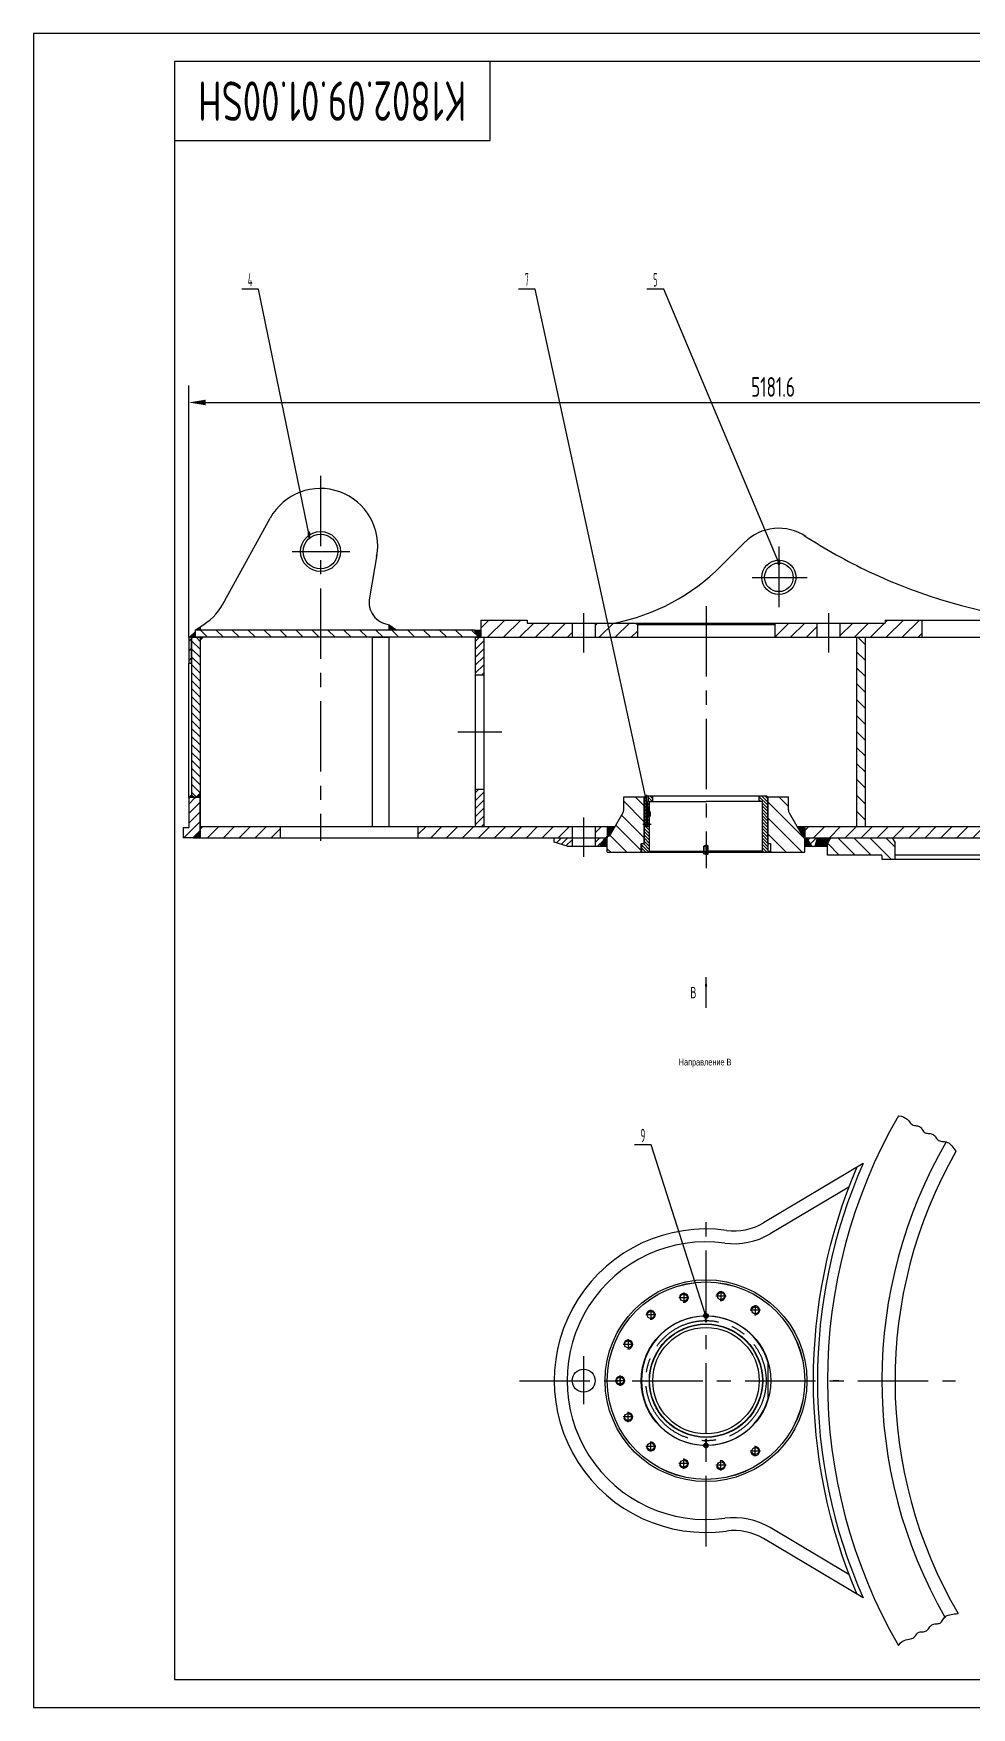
# Model space of a CAD drawing. Header units: millimetres. Extents: x 0 to 10500, y 0 to 7425.
# Drawn here: x 0 to 4159, y 0 to 7425 of the extents above; entities that cross this region are included whole.
import ezdxf
from ezdxf.enums import TextEntityAlignment as Align

# ---------------------------------------------------------------- set-up
doc = ezdxf.new("R2010")
doc.units = ezdxf.units.MM
doc.header["$LTSCALE"] = 250
doc.linetypes.add('F', pattern=[0.75, 0.5, -0.25])
doc.linetypes.add('G', pattern=[2, 1.25, -0.25, 0.25, -0.25])
for name, color, linetype in [('01', 7, 'Continuous'), ('02', 1, 'Continuous'), ('04', 2, 'F'), ('05', 4, 'G'), ('08', 1, 'Continuous'), ('11', 3, 'Continuous')]:
    doc.layers.add(name, color=color, linetype=linetype)
doc.styles.get("Standard").update_dxf_attribs({"font": 'isocp', "width": 0.707, "bigfont": 'intecad.shx'})
doc.dimstyles.new('INTE', dxfattribs={"dimscale": 25, "dimtxt": 3.5, "dimasz": 3, "dimexe": 3, "dimexo": 0, "dimgap": 1, "dimtad": 1, "dimdsep": 46, "dimtxsty": 'Standard', "dimcen": 0, "dimclrd": 1, "dimclre": 1, "dimclrt": 3, "dimadec": 0, "dimazin": 0, "dimtfac": 1, "dimtmove": 0, "dimatfit": 0, "dimfxl": 0, "dimarcsym": 0})
pattern_1 = [(315, (-1391.0346, -2777.5795), (3.535534, 3.535534), []), (45, (-1391.0346, -2777.5795), (-3.535534, 3.535534), [])]
pattern_2 = [(45, (-1406.99, -1926.694), (-35.35534, 35.35534), [])]

# ---------------------------------------------------------------- blocks, each defined once
blk = doc.blocks.new('*D18')
at = {"layer": '08', "color": 1, "lineweight": -2}
for p, q in [((688.6, 4746.8), (688.6, 5863.4)), ((5870.2, 5007.7), (5870.2, 5863.4)), ((763.6, 5788.4), (5795.2, 5788.4))]:
    blk.add_line(p, q, dxfattribs=at)
at = {"layer": '08', "color": 1}
for points in [[(763.6, 5800.9), (763.6, 5775.9), (688.6, 5788.4)], [(5795.2, 5800.9), (5795.2, 5775.9), (5870.2, 5788.4)]]:
    blk.add_solid(points, dxfattribs=at)
at = {"layer": 'Defpoints', "color": 0}
for p in [(5870.2, 5788.4), (5870.2, 5007.7), (688.6, 4746.8)]:
    blk.add_point(p, dxfattribs=at)
at = {"layer": '08', "color": 3, "insert": (3279.4, 5857.2), "char_height": 87.5, "attachment_point": 5}
blk.add_mtext('5181.6', dxfattribs=at)
blk = doc.blocks.new('*U20')
at = {"layer": '01'}
for p, q in [((0, 5.7), (-5, 2.8)), ((-5, 2.8), (-5, -2.8)), ((5, 2.8), (0, 5.7)), ((5, -2.8), (5, 2.8)), ((-5, -2.8), (0, -5.7)), ((0, -5.7), (5, -2.8))]:
    blk.add_line(p, q, dxfattribs=at)
blk.add_circle((0, 0), 10, dxfattribs=at)
at = {"layer": '02'}
blk.add_arc((0, 0), 8, 255.52265, 165.52265, dxfattribs=at)
at = {"layer": '05'}
for p, q in [((-12.5, 0), (11.6, 0)), ((0, 12), (0, -12.4))]:
    blk.add_line(p, q, dxfattribs=at)
blk = doc.blocks.new('*U38', base_point=(251.96, 168.31))
at = {"layer": '01'}
for p, q in [((251.96, 168.31), (251.96, 182.31)), ((195.96, 168.31), (251.96, 168.31))]:
    blk.add_line(p, q, dxfattribs=at)
blk = doc.blocks.new('*U39')
at = {"layer": '04'}
blk.add_blockref('*U38', (0, 0), dxfattribs=at)
blk = doc.blocks.new('*U40')
at = {"layer": '01'}
for points in [[(415, 292), (25, 292)], [(25, 292), (25, 5)], [(25, 5), (415, 5)]]:
    blk.add_lwpolyline(points, dxfattribs=at)
at = {"layer": '02'}
for points in [[(420, 297), (0, 297)], [(0, 297), (0, 0)], [(0, 0), (420, 0)]]:
    blk.add_lwpolyline(points, dxfattribs=at)

msp = doc.modelspace()

# ---------------------------------------------------------------- hatches: boundary and pattern name
at = {"layer": '02', "linetype": 'Continuous'}
h = msp.add_hatch(dxfattribs=at)
h.set_pattern_fill('_USER', color=1, scale=5, angle=315, style=0, double=1, pattern_type=0)
h.set_pattern_definition(pattern_1)
h.paths.add_polyline_path([(717.158, 4746.805), (717.158, 4771.805), (692.158, 4746.805), (701.158, 4746.805), (701.158, 4740.805), (707.158, 4746.805)])
h.paths.add_polyline_path([(717.158, 4778.805), (739.158, 4778.805), (739.158, 4793.805)])
h = msp.add_hatch(dxfattribs=at)
h.set_pattern_fill('_USER', color=1, scale=50, angle=315, style=0, pattern_type=0)
h.set_pattern_definition([(315, (-1391.035, -2777.58), (35.35534, 35.35534), [])])
h.paths.add_polyline_path([(717.158, 4778.805), (717.158, 4746.805), (1272.158, 4746.805), (1272.158, 4778.805)])
h.paths.add_polyline_path([(1974.158, 4746.805), (1955.683, 4778.805), (1272.158, 4778.805), (1272.158, 4746.805)])
h = msp.add_hatch(dxfattribs=at)
h.set_pattern_fill('_USER', color=1, scale=5, angle=315, style=0, double=1, pattern_type=0)
h.set_pattern_definition(pattern_1)
h.paths.add_polyline_path([(1577.158, 4778.805), (1611.578, 4778.805), (1577.158, 4802.805)])
h = msp.add_hatch(dxfattribs=at)
h.set_pattern_fill('_USER', color=1, scale=5, angle=315, style=0, double=1, pattern_type=0)
h.set_pattern_definition(pattern_1)
h.paths.add_polyline_path([(1955.683, 4778.805), (1974.158, 4746.805), (1984.158, 4746.805), (1984.158, 4778.805)])
h = msp.add_hatch(dxfattribs=at)
h.set_pattern_fill('_USER', color=1, scale=50, angle=45, style=0, pattern_type=0)
h.set_pattern_definition(pattern_2)
h.paths.add_polyline_path([(2388.558, 4746.805), (2388.558, 4809.805), (2188.408, 4809.805), (2188.408, 4822.805), (1984.158, 4822.805), (1984.158, 4746.805)])
h.paths.add_polyline_path([(2490.158, 4809.805), (2490.158, 4746.805), (2677.658, 4746.805), (2677.658, 4803.805), (2671.658, 4809.805)])
h.paths.add_polyline_path([(3292.658, 4809.805), (3286.658, 4803.805), (3286.658, 4746.805), (3474.158, 4746.805), (3474.158, 4809.805)])
h.paths.add_polyline_path([(3575.758, 4809.805), (3575.758, 4746.805), (3939.159, 4746.805), (3939.159, 4822.805), (3775.908, 4822.805), (3775.908, 4809.805)])
h.paths.add_polyline_path([(5098.643, 4746.805, -0.02100958), (5143.019, 4809.805), (5006.658, 4809.805), (5006.658, 4822.805), (4549.159, 4822.805), (4549.159, 4746.805)])
h.paths.add_polyline_path([(5311.408, 4746.805), (5311.408, 4809.805), (5143.019, 4809.805, 0.02100958), (5098.643, 4746.805)])
h.paths.add_polyline_path([(6987.158, 4746.805), (6987.158, 4822.805), (6733.658, 4822.805), (6733.658, 4809.805), (6597.297, 4809.805, -0.02100958), (6641.674, 4746.805)])
h.paths.add_polyline_path([(6641.674, 4746.805, 0.02100958), (6597.297, 4809.805), (6428.908, 4809.805), (6428.908, 4746.805)])
h.paths.add_polyline_path([(8164.558, 4746.805), (8164.558, 4809.805), (7964.408, 4809.805), (7964.408, 4822.805), (7597.158, 4822.805), (7597.158, 4746.805)])
h.paths.add_polyline_path([(8453.658, 4746.805), (8453.658, 4803.805), (8447.658, 4809.805), (8266.158, 4809.805), (8266.158, 4746.805)])
h.paths.add_polyline_path([(9250.158, 4746.805), (9250.158, 4809.805), (9068.658, 4809.805), (9062.658, 4803.805), (9062.658, 4746.805)])
h.paths.add_polyline_path([(9617.158, 4746.805), (9617.158, 4822.805), (9551.908, 4822.805), (9551.908, 4809.805), (9351.758, 4809.805), (9351.758, 4746.805)])
h = msp.add_hatch(dxfattribs=at)
h.set_pattern_fill('_USER', color=1, scale=30, angle=45, style=0, pattern_type=0)
h.set_pattern_definition([(45, (-1665.986, -9463.032), (-21.213203, 21.213203), [])])
h.paths.add_polyline_path([(701.158, 4746.805), (688.558, 4746.805), (688.558, 4632.805), (701.158, 4632.805)])
h.paths.add_polyline_path([(688.558, 3902.505), (663.158, 3902.505), (663.158, 3857.805), (707.158, 3857.805), (739.158, 3889.805), (739.158, 4035.805), (688.558, 4035.805)])
h = msp.add_hatch(dxfattribs=at)
h.set_pattern_fill('_USER', color=1, scale=25, angle=315, style=0, pattern_type=0)
h.set_pattern_definition([(315, (-1391.035, 1378.983), (17.67767, 17.67767), [])])
h.paths.add_polyline_path([(701.158, 4048.805), (714.158, 4035.805), (720.158, 4035.805), (739.158, 4054.805), (739.158, 4746.805), (707.158, 4746.805), (701.158, 4740.805), (701.158, 4632.805)])
h = msp.add_hatch(dxfattribs=at)
h.set_pattern_fill('_USER', color=1, scale=3, angle=315, style=0, double=1, pattern_type=0)
h.set_pattern_definition([(315, (-1391.0346, -2777.5795), (2.1213203, 2.1213203), []), (45, (-1391.0346, -2777.5795), (-2.1213203, 2.1213203), [])])
h.paths.add_polyline_path([(739.158, 4746.805), (739.158, 4733.896), (752.158, 4746.805)])
h = msp.add_hatch(dxfattribs=at)
h.set_pattern_fill('_USER', color=1, scale=25, angle=45, style=0, pattern_type=0)
h.set_pattern_definition([(45, (-1391.035, 1378.983), (-17.67767, 17.67767), [])])
h.paths.add_polyline_path([(1958.658, 4580.805), (1996.658, 4580.805), (1996.658, 4745.805), (1958.658, 4745.805)])
h.paths.add_polyline_path([(1996.658, 4072.805), (1958.658, 4072.805), (1958.658, 3907.805), (1996.658, 3907.805)])
h = msp.add_hatch(dxfattribs=at)
h.set_pattern_fill('_USER', color=1, scale=50, angle=315, style=0, pattern_type=0)
h.set_pattern_definition([(315, (-1391.035, 1378.983), (35.35534, 35.35534), [])])
h.paths.add_polyline_path([(3687.158, 4746.805), (3649.158, 4746.805), (3649.158, 3907.805), (3687.158, 3907.805)])
h = msp.add_hatch(dxfattribs=at)
h.set_pattern_fill('_USER', color=1, scale=5, angle=315, style=0, double=1, pattern_type=0)
h.set_pattern_definition(pattern_1)
h.paths.add_polyline_path([(701.158, 4048.805), (688.158, 4035.805), (714.158, 4035.805)])
h = msp.add_hatch(dxfattribs=at)
h.set_pattern_fill('_USER', color=1, scale=5, angle=315, style=0, double=1, pattern_type=0)
h.set_pattern_definition(pattern_1)
h.paths.add_polyline_path([(720.158, 4035.805), (739.158, 4035.805), (739.158, 4054.805)])
h = msp.add_hatch(dxfattribs=at)
h.set_pattern_fill('_USER', color=1, scale=50, angle=315, style=0, pattern_type=0)
h.set_pattern_definition([(315, (-1406.99, -1926.694), (35.35534, 35.35534), [])])
h.paths.add_polyline_path([(3256.158, 3837.805), (3257.766, 3831.805), (3268.653, 3831.805, -0.41421356), (3269.853, 3830.605), (3269.853, 3796.805), (3272.853, 3793.805), (3419.908, 3793.805), (3419.908, 3857.805), (3420.158, 3857.805), (3420.158, 3864.305), (3418.297, 3864.305, -0.26794919), (3407.039, 3870.805), (3350.633, 3968.503, -0.1316525), (3347.283, 3981.003), (3347.283, 4038.805), (3256.158, 4038.805)])
h.paths.add_polyline_path([(2708.158, 4038.805), (2617.033, 4038.805), (2617.033, 3981.003, -0.1316525), (2613.684, 3968.503), (2557.277, 3870.805, -0.26794919), (2546.019, 3864.305), (2544.158, 3864.305), (2544.158, 3857.805), (2544.408, 3857.805), (2544.408, 3793.805), (2691.463, 3793.805), (2694.463, 3796.805), (2694.463, 3830.605, -0.41421356), (2695.663, 3831.805), (2706.55, 3831.805), (2708.158, 3837.805)])
h = msp.add_hatch(dxfattribs=at)
h.set_pattern_fill('_USER', color=1, scale=10, angle=135, style=0, pattern_type=0)
h.set_pattern_definition([(135, (3333.057, 2708.675), (-7.07107, -7.07107), [])])
h.paths.add_polyline_path([(2732.158, 3918.305), (2724.658, 3918.305), (2724.658, 3908.805), (2720.408, 3906.174), (2716.158, 3908.805), (2716.158, 3911.805), (2708.158, 3911.805), (2708.158, 3831.805), (2697.158, 3831.805), (2695.658, 3830.305), (2695.658, 3793.805), (2730.818, 3793.805), (2732.158, 3798.805)])
h.paths.add_polyline_path([(2716.158, 4018.805), (2714.908, 4018.805), (2714.908, 4043.805), (2714.158, 4043.805), (2708.158, 4037.805), (2708.158, 3924.805), (2716.158, 3924.805)])
h.paths.add_polyline_path([(2732.158, 4015.805, -0.41421356), (2735.158, 4018.805), (2746.158, 4018.805), (2746.158, 4043.805), (2725.908, 4043.805), (2725.908, 4018.805), (2724.658, 4018.805), (2724.658, 3918.305), (2732.158, 3918.305)])
h.paths.add_polyline_path([(3232.158, 4015.805), (3232.158, 3798.805), (3233.498, 3793.805), (3256.158, 3793.805), (3256.158, 4037.805), (3250.158, 4043.805), (3218.158, 4043.805), (3218.158, 4018.805), (3229.158, 4018.805, -0.41421356)])
h = msp.add_hatch(dxfattribs=at)
h.set_pattern_fill('_USER', color=1, scale=5, angle=315, style=0, double=1, pattern_type=0)
h.set_pattern_definition(pattern_1)
h.paths.add_polyline_path([(707.158, 3857.805), (739.158, 3857.805), (739.158, 3889.805)])
h = msp.add_hatch(dxfattribs=at)
h.set_pattern_fill('_USER', color=1, scale=50, angle=45, style=0, pattern_type=0)
h.set_pattern_definition(pattern_2)
h.paths.add_polyline_path([(739.158, 3907.805), (739.158, 3889.805), (739.158, 3857.805), (1094.158, 3857.805), (1094.158, 3907.805)])
h.paths.add_polyline_path([(1704.158, 3907.805), (1704.158, 3857.805), (2260.356, 3857.805, -0.01705764), (2238.768, 3907.805)])
h.paths.add_polyline_path([(2238.768, 3907.805, 0.01705764), (2260.356, 3857.805), (2388.558, 3857.805), (2388.558, 3907.805)])
h.paths.add_polyline_path([(2490.158, 3907.805), (2490.158, 3857.805), (2544.158, 3857.805), (2544.158, 3907.805)])
h.paths.add_polyline_path([(3420.158, 3907.805), (3420.158, 3857.805), (3703.961, 3857.805, 0.01705764), (3725.549, 3907.805)])
h.paths.add_polyline_path([(3725.549, 3907.805, -0.01705764), (3703.961, 3857.805), (5041.08, 3857.805, -0.01487729), (5019.195, 3907.805)])
h.paths.add_polyline_path([(5131.908, 3857.805), (5131.908, 3907.805), (5019.195, 3907.805, 0.01487729), (5041.08, 3857.805)])
h.paths.add_polyline_path([(6608.408, 3907.805), (6608.408, 3857.805), (6699.236, 3857.805, 0.01487729), (6721.122, 3907.805)])
h.paths.add_polyline_path([(6721.122, 3907.805, -0.01487729), (6699.236, 3857.805), (8320.158, 3857.805), (8320.158, 3907.805)])
h.paths.add_polyline_path([(9196.158, 3857.805), (9250.158, 3857.805), (9250.158, 3907.805), (9196.158, 3907.805)])
h.paths.add_polyline_path([(9604.158, 3857.805), (9604.158, 3907.805), (9351.758, 3907.805), (9351.758, 3857.805)])
h = msp.add_hatch(dxfattribs=at)
h.set_pattern_fill('_USER', color=1, scale=5, angle=45, style=0, double=1, pattern_type=0)
h.set_pattern_definition([(45, (-1391.0346, 1378.983), (-3.535534, 3.535534), []), (135, (-1391.0346, 1378.983), (-3.535534, -3.535534), [])])
h.paths.add_polyline_path([(3420.158, 3907.805), (3385.677, 3907.805), (3407.039, 3870.805, 0.26794919), (3418.297, 3864.305), (3420.158, 3864.305)])
h.paths.add_polyline_path([(2544.158, 3864.305), (2546.019, 3864.305, 0.26794919), (2557.277, 3870.805), (2578.639, 3907.805), (2544.158, 3907.805)])
h = msp.add_hatch(dxfattribs=at)
h.set_pattern_fill('_USER', color=1, scale=20, angle=45, style=0, pattern_type=0)
h.set_pattern_definition([(45, (-1406.989, -1926.694), (-14.142136, 14.142136), [])])
h.paths.add_polyline_path([(2309.158, 3857.805), (2309.158, 3838.805), (2366.158, 3819.805), (2388.558, 3819.805), (2388.558, 3857.805)])
h.paths.add_polyline_path([(2490.158, 3857.805), (2490.158, 3819.805), (2512.719, 3819.805), (2534.658, 3857.805)])
h.paths.add_polyline_path([(3476.158, 3857.805), (3429.658, 3857.805), (3451.597, 3819.805), (3465.976, 3819.805)])
h = msp.add_hatch(dxfattribs=at)
h.set_pattern_fill('_USER', color=1, scale=5, angle=315, style=0, double=1, pattern_type=0)
h.set_pattern_definition([(315, (-1391.0346, 1378.983), (3.535534, 3.535534), []), (45, (-1391.0346, 1378.983), (-3.535534, 3.535534), [])])
h.paths.add_polyline_path([(2512.719, 3819.805), (2544.408, 3819.805), (2544.408, 3857.805), (2534.658, 3857.805)])
h.paths.add_polyline_path([(3429.658, 3857.805), (3419.908, 3857.805), (3419.908, 3819.805), (3451.597, 3819.805)])
h = msp.add_hatch(dxfattribs=at)
h.set_pattern_fill('_USER', color=1, scale=5, angle=315, style=0, double=1, pattern_type=0)
h.set_pattern_definition(pattern_1)
h.paths.add_polyline_path([(3520.658, 3819.805), (3520.658, 3835.805), (3533.658, 3857.805), (3476.158, 3857.805), (3465.976, 3819.805)])
h = msp.add_hatch(dxfattribs=at)
h.set_pattern_fill('_USER', color=1, scale=50, angle=315, style=0, pattern_type=0)
h.set_pattern_definition([(315, (0, 0), (35.35534, 35.35534), [])])
h.paths.add_polyline_path([(3758.908, 3781.105, -0.41421356), (3761.908, 3778.105), (3761.908, 3763.105), (3820.158, 3763.105), (3820.158, 3835.805), (3807.158, 3857.805), (3533.658, 3857.805), (3520.658, 3835.805), (3520.658, 3781.105)])
h.paths.add_polyline_path([(8219.658, 3781.105), (8219.658, 3835.805), (8206.658, 3857.805), (7933.158, 3857.805), (7920.158, 3835.805), (7920.158, 3763.105), (7978.408, 3763.105), (7978.408, 3778.105, -0.41421356), (7981.408, 3781.105)])

# ---------------------------------------------------------------- linework, layer by layer
for p, q in [((739.158, 4035.805), (688.558, 4035.805)), ((739.158, 3889.805), (739.158, 4035.805)), ((2714.158, 4043.805), (2708.158, 4037.805)), ((2714.158, 4043.805), (3250.158, 4043.805)), ((2714.908, 4043.805), (2714.908, 4018.805)), ((2714.908, 4018.805), (2725.908, 4018.805)), ((2716.158, 3908.805), (2716.158, 4018.805)), ((2724.658, 3908.805), (2724.658, 4018.805)), ((2725.908, 4043.805), (2725.908, 4018.805)), ((2746.158, 4018.805), (2746.158, 4043.805)), ((3256.158, 4037.805), (3250.158, 4043.805)), ((3256.158, 4037.805), (3256.158, 3793.805)), ((663.158, 3902.505), (663.158, 3857.805)), ((707.158, 3857.805), (739.158, 3889.805)), ((2708.158, 3924.805), (2716.158, 3924.805)), ((2708.158, 3911.805), (2716.158, 3911.805)), ((2716.158, 3908.805), (2724.658, 3908.805)), ((2720.408, 3906.174), (2716.158, 3908.805)), ((2720.408, 3906.174), (2724.658, 3908.805)), ((707.158, 3857.805), (663.158, 3857.805)), ((2695.658, 3793.805), (3256.158, 3793.805)), ((2695.663, 3831.805), (2708.158, 3831.805)), ((2730.818, 3793.805), (2732.158, 3798.805)), ((2732.158, 3798.805), (2982.158, 3798.805)), ((3761.908, 3763.105), (5870.158, 3763.105)), ((3256.158, 1533.31), (3256.158, 1365.903))]:
    msp.add_line(p, q)
for radius in [251.34, 250, 236]:
    msp.add_circle((2982.158, 1449.606), radius)
msp.add_arc((2982.158, 1449.606), 286.5, 16.9872129, 343.0127871)
at = {"layer": '01'}
for p, q in [((839.28, 4893.775), (1049.73, 5275.449)), ((3151.897, 5166.512), (3049.388, 5063.294)), ((1522.897, 5112.237), (1489.27, 4921.526)), ((1955.683, 4778.805), (717.158, 4778.805)), ((717.158, 4778.805), (717.158, 4746.805)), ((739.158, 4793.805), (739.158, 4778.805)), ((1577.158, 4778.805), (1577.158, 4802.805)), ((1974.158, 4746.805), (1955.683, 4778.805)), ((2188.408, 4822.805), (2188.408, 4809.805)), ((2188.408, 4809.805), (3775.908, 4809.805)), ((2388.558, 4809.805), (2388.558, 4746.805)), ((2490.158, 4809.805), (2490.158, 4746.805)), ((2671.658, 4809.805), (2677.658, 4803.805)), ((2677.658, 4803.805), (3286.658, 4803.805)), ((2677.658, 4803.805), (2677.658, 4746.805)), ((3292.658, 4809.805), (3286.658, 4803.805)), ((3286.658, 4803.805), (3286.658, 4746.805)), ((3474.158, 4809.805), (3474.158, 4746.805)), ((3575.758, 4809.805), (3575.758, 4746.805)), ((3775.908, 4822.805), (3775.908, 4809.805)), ((701.158, 4746.805), (688.558, 4746.805)), ((688.558, 4746.805), (688.558, 4632.805)), ((707.158, 4746.805), (701.158, 4740.805)), ((701.158, 4632.805), (701.158, 4746.805)), ((701.158, 4740.805), (701.158, 4048.805)), ((707.158, 4746.805), (739.158, 4746.805)), ((1974.158, 4746.805), (717.158, 4746.805)), ((739.158, 4746.805), (739.158, 4054.805)), ((1577.158, 3907.805), (1577.158, 4746.805)), ((1958.658, 4746.805), (1996.658, 4746.805)), ((1984.158, 4746.805), (5311.408, 4746.805)), ((3649.158, 4746.805), (3649.158, 3907.805)), ((3687.158, 4746.805), (3687.158, 3907.805)), ((688.558, 4632.805), (701.158, 4632.805)), ((701.158, 4048.805), (714.158, 4035.805)), ((714.158, 4035.805), (720.158, 4035.805)), ((720.158, 4035.805), (739.158, 4054.805)), ((2617.033, 4038.805), (2709.158, 4038.805)), ((2617.033, 3981.003), (2617.033, 4038.805)), ((3255.158, 4038.805), (3347.283, 4038.805)), ((3347.283, 3981.003), (3347.283, 4038.805)), ((2613.684, 3968.503), (2557.277, 3870.805)), ((3350.633, 3968.503), (3407.039, 3870.805)), ((663.158, 3902.505), (688.558, 3902.505)), ((739.158, 3907.805), (739.158, 3857.805)), ((739.158, 3907.805), (2578.639, 3907.805)), ((1094.158, 3907.805), (1094.158, 3857.805)), ((1704.158, 3907.805), (1704.158, 3857.805)), ((2388.558, 3907.805), (2388.558, 3819.805)), ((2490.158, 3907.805), (2490.158, 3819.805)), ((2544.158, 3907.805), (2544.158, 3857.805)), ((2544.158, 3907.805), (2544.158, 3857.805)), ((2546.019, 3864.305), (2544.158, 3864.305)), ((3385.677, 3907.805), (5133.658, 3907.805)), ((3418.297, 3864.305), (3420.158, 3864.305)), ((3420.158, 3907.805), (3420.158, 3857.805)), ((739.158, 3857.805), (2536.531, 3857.805)), ((2309.158, 3857.805), (2388.558, 3857.805)), ((2309.158, 3838.805), (2309.158, 3857.805)), ((2366.158, 3819.805), (2309.158, 3838.805)), ((2366.158, 3819.805), (2544.408, 3819.805)), ((2512.719, 3819.805), (2534.658, 3857.805)), ((2544.408, 3793.805), (2544.408, 3857.805)), ((2544.408, 3793.805), (3419.908, 3793.805)), ((2972.158, 3787.013), (2972.158, 3793.805)), ((2974.158, 3785.013), (2972.158, 3787.013)), ((2972.158, 3787.013), (2982.158, 3787.013)), ((2992.158, 3787.013), (2982.158, 3787.013)), ((2990.158, 3785.013), (2992.158, 3787.013)), ((2992.158, 3787.013), (2992.158, 3793.805)), ((3257.766, 3831.805), (3268.653, 3831.805)), ((3419.908, 3857.805), (3678.386, 3857.805)), ((3419.908, 3793.805), (3419.908, 3857.805)), ((3419.908, 3857.805), (8320.408, 3857.805)), ((3419.908, 3819.805), (3465.976, 3819.805)), ((3451.597, 3819.805), (3429.658, 3857.805)), ((3465.976, 3819.805), (3476.158, 3857.805)), ((3533.658, 3857.805), (3520.658, 3835.805)), ((3520.658, 3781.105), (3520.658, 3835.805)), ((3807.158, 3857.805), (3820.158, 3835.805)), ((3820.158, 3763.105), (3820.158, 3835.805)), ((2982.158, 3785.013), (2974.158, 3785.013)), ((2982.158, 3785.013), (2990.158, 3785.013)), ((3758.908, 3781.105), (3520.658, 3781.105)), ((3761.908, 3778.105), (3761.908, 3763.105)), ((5870.158, 3781.105), (3820.158, 3781.105)), ((3678.386, 2412.606), (3237.09, 2149.889)), ((3615.266, 2308.693), (3266.248, 2100.911)), ((3678.386, 486.606), (3237.09, 749.324)), ((3615.266, 590.52), (3266.248, 798.302))]:
    msp.add_line(p, q, dxfattribs=at)
at = {"layer": '01', "color": 7, "linetype": 'Continuous'}
for p, q in [((739.158, 4793.805), (739.158, 4778.805)), ((1984.158, 4822.805), (1984.158, 4746.805)), ((1984.158, 4822.805), (2188.408, 4822.805)), ((3775.908, 4822.805), (5006.658, 4822.805)), ((3939.159, 4822.805), (3939.159, 4746.805)), ((739.158, 4746.805), (739.158, 3907.805)), ((1501.158, 4746.805), (1501.158, 3907.805)), ((1501.158, 4746.805), (1577.158, 4746.805)), ((1958.658, 4746.805), (1958.658, 3907.805)), ((1996.658, 4746.805), (1996.658, 3907.805)), ((1958.658, 4580.805), (1996.658, 4580.805)), ((688.558, 4035.805), (688.558, 3902.505)), ((1958.658, 4072.805), (1996.658, 4072.805)), ((2708.158, 3837.805), (2708.158, 4038.805)), ((2708.158, 4037.805), (2708.158, 3831.805)), ((2732.158, 3798.805), (2732.158, 4015.805)), ((2735.158, 4018.805), (2982.158, 4018.805)), ((3229.158, 4018.805), (2982.158, 4018.805)), ((3218.158, 4018.805), (3218.158, 4043.805)), ((3232.158, 3798.805), (3232.158, 4015.805)), ((3256.158, 3837.805), (3256.158, 4038.805)), ((739.158, 3907.805), (1577.158, 3907.805)), ((2694.463, 3796.805), (2691.463, 3793.805)), ((2694.463, 3796.805), (2694.463, 3830.605)), ((2695.658, 3796.805), (2694.463, 3796.805)), ((2697.158, 3831.805), (2695.658, 3830.305)), ((2695.658, 3830.305), (2695.658, 3793.805)), ((2706.55, 3831.805), (2708.158, 3837.805)), ((3232.158, 3798.805), (2982.158, 3798.805)), ((3233.498, 3793.805), (3232.158, 3798.805)), ((3257.766, 3831.805), (3256.158, 3837.805)), ((3269.853, 3796.805), (3256.158, 3796.805)), ((3269.853, 3796.805), (3269.853, 3830.605)), ((3269.853, 3796.805), (3272.853, 3793.805))]:
    msp.add_line(p, q, dxfattribs=at)
at = {"layer": '01'}
for centre, radius in [((1272.758, 5127.305), 88.5), ((1272.758, 5127.305), 76.5), ((3305.158, 5012.805), 76), ((3305.158, 5012.805), 63.5), ((2982.158, 1449.606), 447.5), ((2982.158, 1449.616), 438), ((2982.158, 1449.606), 437.75), ((2883.558, 1817.626), 15.6), ((3048.328, 1824.816), 15.6), ((2982.158, 1449.616), 287.695), ((2737.248, 1741.476), 15.6), ((2982.158, 1716.106), 4), ((3200.698, 1761.696), 15.6), ((2636.848, 1610.616), 15.6), ((2439.358, 1449.606), 50.8), ((2601.158, 1449.606), 15.6), ((2601.158, 1449.606), 15.6), ((2636.848, 1288.596), 15.6), ((2737.248, 1157.736), 15.6), ((2982.158, 1183.106), 4), ((3200.698, 1137.516), 15.6), ((2883.558, 1081.586), 15.6), ((3048.328, 1074.396), 15.6)]:
    msp.add_circle(centre, radius, dxfattribs=at)
for centre, radius, start, end in [((1272.158, 5152.805), 254, 349.1905015, 151.1282991), ((3305.158, 5014.305), 216, 56.2040326, 135.197576), ((4747.158, 7242.305), 2438, 236.9650978, 244.7266286), ((2400.158, 5708.061), 915, 280.9777501, 315.197576), ((1589.757, 4904.024), 102, 170, 262.9045543), ((616.852, 5016.419), 254, 298.7847827, 331.1282991), ((2592.033, 3981.003), 25, 330, 0), ((3372.283, 3981.003), 25, 180, 210), ((2546.019, 3877.305), 13, 270, 330), ((3418.297, 3877.305), 13, 210, 270), ((3758.908, 3778.105), 3, 0, 90), ((5870.158, 1449.616), 2349.5, 150, 210), ((5870.158, 1449.616), 2108.25, 149.843341, 209.843341), ((5870.158, 1449.616), 2050, 150.2686152, 210.2686152), ((5870.158, 1449.606), 2413, 156.9080939, 203.0919061), ((5870.158, 1449.606), 2394, 156.2807347, 203.7192653), ((2982.158, 1449.606), 673, 82.2504249, 277.7495751), ((3107.158, 2368.14), 311, 262.2504249, 300.76674), ((3107.158, 2368.14), 254, 262.2504249, 300.76674), ((2982.158, 1449.606), 616, 82.2504249, 277.7495751), ((3107.158, 531.073), 311, 59.23326, 97.7495751), ((3107.158, 531.073), 254, 59.23326, 97.7495751)]:
    msp.add_arc(centre, radius, start, end, dxfattribs=at)
at = {"layer": '01', "color": 7, "linetype": 'Continuous'}
for centre, radius, start, end in [((4747.158, 7242.305), 2438, 244.7266286, 262.9371229), ((2735.158, 4015.805), 3, 90, 180), ((3229.158, 4015.805), 3, 0, 90), ((2695.663, 3830.605), 1.2, 90, 180), ((3268.653, 3830.605), 1.2, 0, 90)]:
    msp.add_arc(centre, radius, start, end, dxfattribs=at)
at = {"layer": '02'}
for p, q in [((997.709, 6290.725), (923.309, 6290.725)), ((1221.734, 5199.615), (997.709, 6290.725)), ((2224.785, 6290.725), (2150.385, 6290.725)), ((2732.158, 3960.112), (2224.785, 6290.725)), ((2794.739, 6290.725), (2720.339, 6290.725)), ((3305.158, 5077.805), (2794.739, 6290.725)), ((2974.158, 3785.013), (2974.158, 3793.805)), ((2990.158, 3785.013), (2990.158, 3793.805)), ((2982.158, 3103.005), (2982.158, 3239.805)), ((2739.411, 2495.386), (2665.011, 2495.386)), ((2979.658, 1741.148), (2739.411, 2495.386))]:
    msp.add_line(p, q, dxfattribs=at)
at = {"layer": '02', "color": 1, "linetype": 'Continuous'}
for p, q in [((692.158, 4746.805), (717.158, 4771.805)), ((717.158, 4778.805), (739.158, 4793.805)), ((1577.158, 4802.805), (1611.578, 4778.805)), ((1955.683, 4778.805), (1984.158, 4778.805)), ((739.066, 4733.805), (752.158, 4746.805)), ((688.558, 4035.805), (688.558, 4632.805)), ((688.558, 4035.805), (701.358, 4048.605)), ((707.158, 3857.805), (739.158, 3857.805)), ((3465.976, 3819.805), (3520.658, 3819.805))]:
    msp.add_line(p, q, dxfattribs=at)
at = {"layer": '02'}
msp.add_lwpolyline([(2982.158, 3196.605, 10.8, 0, 0), (2982.158, 3239.805, 0, 0, 0)], format="xyseb", dxfattribs=at)
for points in [[(3835.431, 2624.366), (3848.498, 2622.375), (3859, 2618.877), (3867.364, 2614.269), (3874.016, 2608.947), (3879.382, 2603.309), (3883.888, 2597.751), (3887.961, 2592.67), (3892.026, 2588.463), (3896.419, 2585.416), (3901.113, 2583.368), (3905.991, 2582.046), (3910.933, 2581.178), (3915.822, 2580.492), (3920.542, 2579.715), (3924.972, 2578.576), (3928.997, 2576.8), (3932.539, 2574.201), (3935.687, 2570.92), (3938.574, 2567.186), (3941.33, 2563.225), (3944.086, 2559.264), (3946.973, 2555.53), (3950.122, 2552.249), (3953.664, 2549.65), (3957.686, 2547.882), (3962.101, 2546.795), (3966.778, 2546.162), (3971.587, 2545.756), (3976.395, 2545.35), (3981.073, 2544.717), (3985.488, 2543.63), (3989.51, 2541.863), (3993.052, 2539.263), (3996.201, 2535.983), (3999.088, 2532.249), (4001.844, 2528.287), (4004.599, 2524.326), (4007.486, 2520.592), (4010.635, 2517.312), (4014.177, 2514.712), (4018.206, 2512.944), (4022.665, 2511.854), (4027.462, 2511.212), (4032.503, 2510.788), (4037.695, 2510.353), (4042.945, 2509.676), (4048.159, 2508.529), (4053.244, 2506.68), (4058.13, 2503.954), (4062.841, 2500.386), (4067.422, 2496.065), (4071.921, 2491.08), (4076.384, 2485.521), (4080.857, 2479.475), (4085.387, 2473.032), (4090.02, 2466.281)], [(3835.431, 274.866), (3843.689, 285.186), (3851.969, 292.532), (3860.142, 297.472), (3868.076, 300.571), (3875.642, 302.399), (3882.709, 303.523), (3889.145, 304.51), (3894.821, 305.927), (3899.657, 308.208), (3903.777, 311.249), (3907.361, 314.812), (3910.583, 318.658), (3913.623, 322.55), (3916.655, 326.248), (3919.857, 329.515), (3923.407, 332.113), (3927.429, 333.88), (3931.844, 334.967), (3936.522, 335.6), (3941.33, 336.006), (3946.139, 336.412), (3950.816, 337.045), (3955.231, 338.132), (3959.254, 339.9), (3962.795, 342.499), (3965.944, 345.78), (3968.831, 349.514), (3971.587, 353.475), (3974.343, 357.436), (3977.23, 361.17), (3980.378, 364.451), (3983.92, 367.05), (3987.943, 368.818), (3992.358, 369.905), (3997.035, 370.538), (4001.844, 370.944), (4006.652, 371.35), (4011.329, 371.983), (4015.745, 373.069), (4019.767, 374.837), (4023.312, 377.442), (4026.486, 380.759), (4029.441, 384.592), (4032.328, 388.746), (4035.301, 393.025), (4038.512, 397.233), (4042.113, 401.174), (4046.256, 404.654), (4051.061, 407.523), (4056.506, 409.818), (4062.538, 411.625), (4069.105, 413.029), (4076.151, 414.114), (4083.623, 414.965), (4091.468, 415.667), (4099.631, 416.304)]]:
    msp.add_lwpolyline(points, dxfattribs=at)
for centre, radius, start, end in [((2883.558, 1817.626), 19.5, 260, 170), ((3048.328, 1824.816), 19.5, 260, 170), ((2737.248, 1741.476), 19.5, 260, 170), ((2982.158, 1716.106), 5, 100, 10), ((3200.698, 1761.696), 19.5, 260, 170), ((2636.848, 1610.616), 19.5, 260, 170), ((2601.158, 1449.606), 19.5, 190, 100), ((2601.158, 1449.606), 19.5, 260, 170), ((2636.848, 1288.596), 19.5, 190, 100), ((2982.158, 1183.106), 5, 350, 260), ((2737.248, 1157.736), 19.5, 190, 100), ((3200.698, 1137.516), 19.5, 190, 100), ((2883.558, 1081.586), 19.5, 190, 100), ((3048.328, 1074.396), 19.5, 190, 100)]:
    msp.add_arc(centre, radius, start, end, dxfattribs=at)
at = {"layer": '04', "color": 2, "linetype": 'F'}
for p, q in [((2972.158, 3820.683), (2979.658, 3825.013)), ((2972.158, 3820.683), (2982.158, 3820.683)), ((2972.158, 3793.805), (2972.158, 3820.683)), ((2974.158, 3793.805), (2974.158, 3820.683)), ((2979.658, 3825.013), (2982.158, 3825.013)), ((2984.658, 3825.013), (2982.158, 3825.013)), ((2992.158, 3820.683), (2982.158, 3820.683)), ((2992.158, 3820.683), (2984.658, 3825.013)), ((2990.158, 3793.805), (2990.158, 3820.683)), ((2992.158, 3793.805), (2992.158, 3820.683))]:
    msp.add_line(p, q, dxfattribs=at)
at = {"layer": '05', "color": 4, "linetype": 'G'}
for p, q in [((1272.758, 5463.677), (1272.758, 3844.806)), ((1146.829, 5127.305), (1403.268, 5127.305)), ((3305.158, 5149.668), (3305.158, 4880.861)), ((3186.743, 5012.805), (3431.294, 5012.805)), ((2439.358, 4854.167), (2439.358, 4679.41)), ((2982.158, 4885.403), (2982.158, 3722.659)), ((3524.958, 4854.167), (3524.958, 4679.41)), ((1882.289, 4326.805), (2077.46, 4326.805)), ((2720.408, 3902.325), (2720.408, 4048.46)), ((2439.358, 3947.233), (2439.358, 3772.475)), ((2702.646, 3918.305), (2738.961, 3918.305)), ((2982.158, 714.553), (2982.158, 2183.803)), ((2439.358, 1559.016), (2439.358, 1344.97)), ((2155.094, 1449.606), (4087.686, 1449.606))]:
    msp.add_line(p, q, dxfattribs=at)
at = {"layer": '05'}
for p, q in [((2982.158, 3782.701), (2982.158, 3826.273)), ((2906.058, 1817.626), (2861.058, 1817.626)), ((2883.558, 1840.126), (2883.558, 1795.126)), ((3070.828, 1824.816), (3025.828, 1824.816)), ((3048.328, 1847.316), (3048.328, 1802.316)), ((3200.698, 1784.196), (3200.698, 1739.196)), ((2759.748, 1741.476), (2714.748, 1741.476)), ((2737.248, 1763.976), (2737.248, 1718.976)), ((2974.158, 1716.106), (2990.158, 1716.106)), ((2982.158, 1708.106), (2982.158, 1724.106)), ((3223.198, 1761.696), (3178.198, 1761.696)), ((2659.348, 1610.616), (2614.348, 1610.616)), ((2636.848, 1633.116), (2636.848, 1588.116)), ((2623.658, 1449.606), (2578.658, 1449.606)), ((2623.658, 1449.606), (2578.658, 1449.606)), ((2601.158, 1427.106), (2601.158, 1472.106)), ((2601.158, 1472.106), (2601.158, 1427.106)), ((3571.758, 1449.607), (3545.758, 1449.606)), ((2659.348, 1288.596), (2614.348, 1288.596)), ((2636.848, 1266.096), (2636.848, 1311.096)), ((2982.158, 1191.106), (2982.158, 1175.106)), ((2759.748, 1157.736), (2714.748, 1157.736)), ((2737.248, 1135.236), (2737.248, 1180.236)), ((3223.198, 1137.516), (3178.198, 1137.516)), ((3200.698, 1115.016), (3200.698, 1160.016)), ((2906.058, 1081.586), (2861.058, 1081.586)), ((2883.558, 1059.086), (2883.558, 1104.086)), ((3070.828, 1074.396), (3025.828, 1074.396)), ((3048.328, 1051.896), (3048.328, 1096.896))]:
    msp.add_line(p, q, dxfattribs=at)
at = {"layer": '05', "color": 4, "linetype": 'G'}
msp.add_circle((2982.158, 1449.606), 266.5, dxfattribs=at)

# ---------------------------------------------------------------- block references
at = {"layer": '01', "xscale": 25, "yscale": 25, "zscale": 25}
msp.add_blockref('*U40', (0, 0), dxfattribs=at)
at = {"layer": '01', "xscale": 25, "yscale": 25}
msp.add_blockref('*U39', (2025, 6950), dxfattribs=at)
at = {"layer": '01'}
msp.add_blockref('*U20', (2982.158, 1736.876), dxfattribs=at)
at = {"layer": '01', "xscale": -1, "rotation": 180}
msp.add_blockref('*U20', (2982.158, 1162.336), dxfattribs=at)

# ---------------------------------------------------------------- texts
at = {"layer": '01', "insert": (2861.287, 2877.792), "char_height": 30, "attachment_point": 1}
msp.add_mtext('{\\fArial|b0|i0|c204|p34;\\C3;Направление В}', dxfattribs=at)
at = {"layer": '02', "width": 0.605172}
for p, p2 in [((1214.534, 5187.615), (1228.934, 5187.615)), ((3297.958, 5064.305), (3312.358, 5064.305)), ((2724.958, 3948.112), (2739.358, 3948.112)), ((2972.458, 1729.148), (2986.858, 1729.148))]:
    msp.add_text('\\M+5A1F1', height=24, dxfattribs=at).set_placement(p, p2, align=Align.FIT)
at = {"layer": '11', "width": 0.696133}
msp.add_text('K1802.09.01.00SH', height=175, rotation=180, dxfattribs=at).set_placement((1919.405, 7212.5), (730.595, 7212.5), align=Align.FIT)
at = {"layer": '11'}
for s, width, p, p2 in [('4', 0.543846, (950.01, 6302.725), (971.007, 6302.725)), ('7', 0.514182, (2179.186, 6302.725), (2195.984, 6302.725)), ('5', 0.527686, (2748.27, 6302.725), (2766.807, 6302.725)), ('9', 0.579528, (2691.513, 2507.386), (2712.909, 2507.386))]:
    msp.add_text(s, height=59.397, dxfattribs=dict(at, width=width)).set_placement(p, p2, align=Align.FIT)
at = {"layer": '11', "width": 0.707}
msp.add_text('B', height=50.4, dxfattribs=at).set_placement((2912.612, 3130.572), align=Align.BOTTOM_LEFT)

# ---------------------------------------------------------------- dimensions: what is measured, and where the dimension line sits
at = {"layer": '08'}
dim = msp.add_linear_dim(base=(5870.158, 5788.448), p1=(688.558, 4746.805), p2=(5870.158, 5007.661), dimstyle='INTE', dxfattribs=at)
dim.commit()
dim.dimension.update_dxf_attribs({"geometry": '*D18', "text_midpoint": (3279.358, 5857.198)})

doc.saveas('drawing.dxf')
